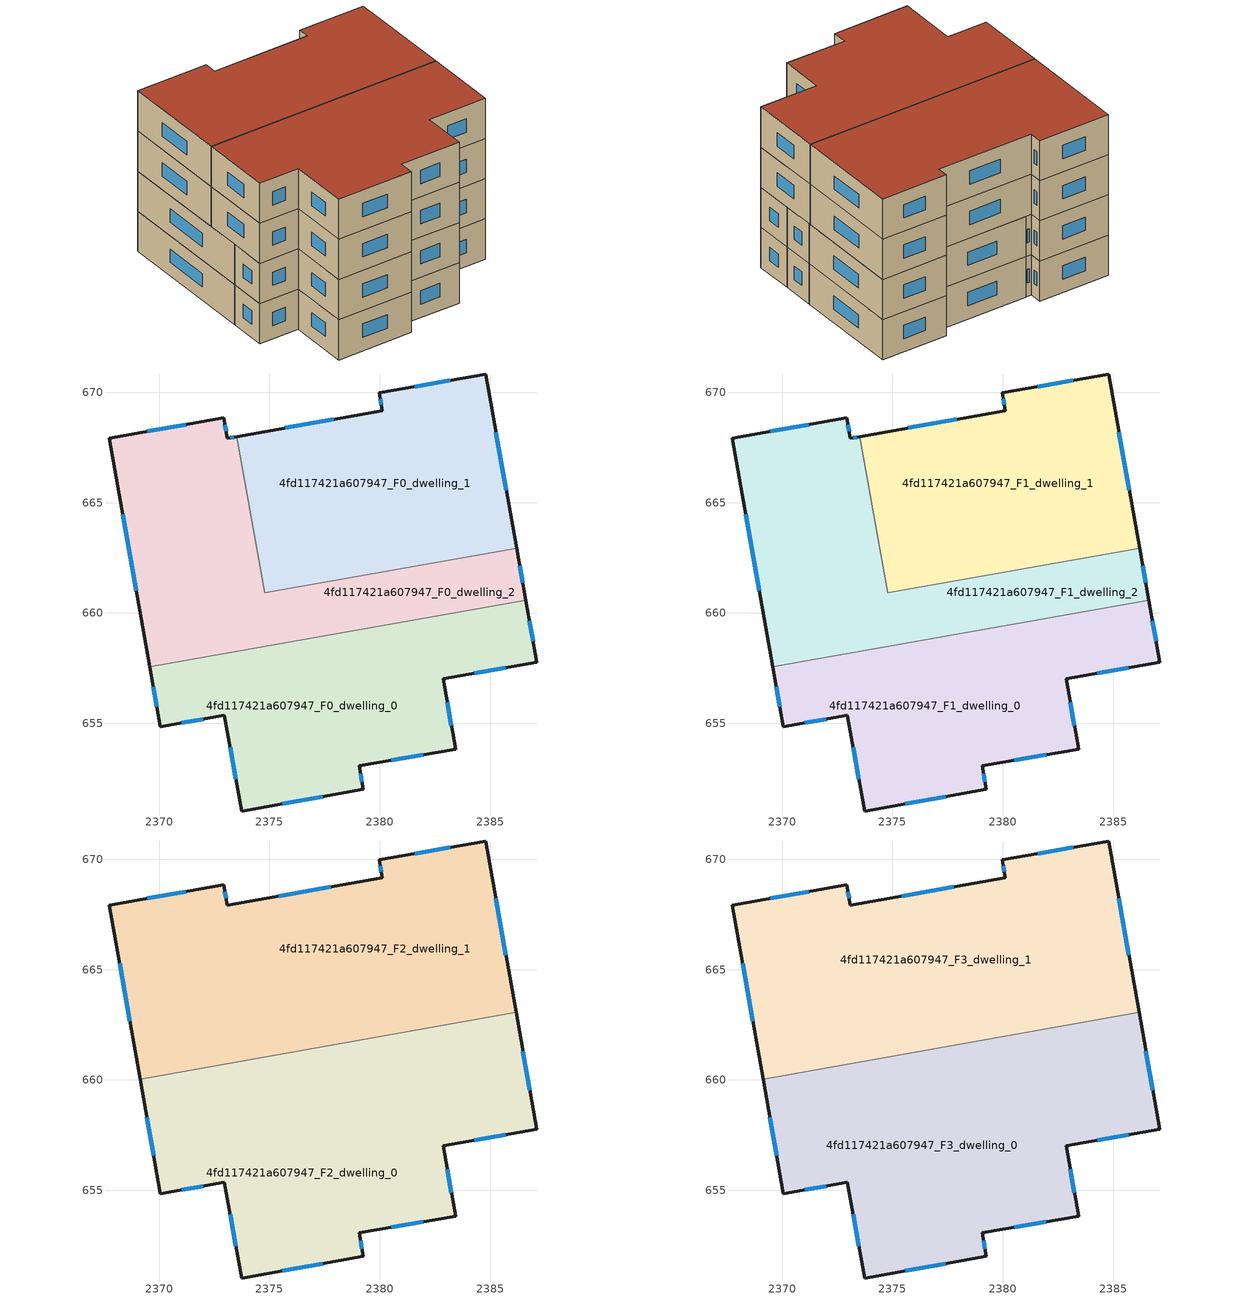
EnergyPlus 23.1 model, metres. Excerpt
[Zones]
4fd117421a607947_F0_dwelling_0
 floor ground (EU_floor_Construction): 2386.62,660.57 2387.12,657.77 2382.87,657.02 2383.44,653.82 2379.07,653.06 2379.26,652 2373.74,651.02 2372.96,655.36 2370.06,654.84 2369.58,657.55 z0
 wall outside (EU_wall_Construction): 2369.58,657.55 2370.06,654.84 2372.96,655.36 2373.74,651.02 2379.26,652 2379.07,653.06 2383.44,653.82 2382.87,657.02 2387.12,657.77 2386.62,660.57 z0:3
 wall to 4fd117421a607947_F0_dwelling_2 (EU_wall_Construction): 2386.62,660.57 2369.58,657.55 z0:3
 window (EU_Window_Construction): 2386.95,658.7 2386.79,659.64 / 2384.29,657.27 2385.7,657.52 / 2383.25,654.89 2383.06,655.95 / 2380.53,653.31 2381.98,653.57 / 2379.2,652.35 2379.13,652.71 / 2375.58,651.35 2377.42,651.67 / 2373.22,653.91 2373.48,652.47 / 2371.03,655.01 2371.99,655.19 / 2369.74,656.65 2369.9,655.74 z1:2
4fd117421a607947_F0_dwelling_1
 floor ground (EU_floor_Construction): 2384.8,670.83 2386.2,662.93 2374.78,660.91 2373.52,668 2380.12,669.16 2379.97,669.97 z0
 wall outside (EU_wall_Construction): 2386.2,662.93 2384.8,670.83 2379.97,669.97 2380.12,669.16 2373.52,668 z0:3
 wall to 4fd117421a607947_F0_dwelling_2 (EU_wall_Construction): 2373.52,668 2374.78,660.91 2386.2,662.93 z0:3
 window (EU_Window_Construction): 2385.73,665.57 2385.27,668.2 / 2377.92,668.77 2375.72,668.38 / 2380.02,669.7 2380.07,669.43 / 2383.19,670.54 2381.58,670.26 z1:2
4fd117421a607947_F0_dwelling_2
 floor ground (EU_floor_Construction): 2386.2,662.93 2386.62,660.57 2369.58,657.55 2367.74,667.92 2372.93,668.84 2373.09,667.92 2373.52,668 2374.78,660.91 z0
 wall outside (EU_wall_Construction): 2373.52,668 2373.09,667.92 2372.93,668.84 2367.74,667.92 2369.58,657.55 / 2386.62,660.57 2386.2,662.93 z0:3
 window (EU_Window_Construction): 2373.04,668.23 2372.98,668.53 / 2373.38,667.97 2373.23,667.95 / 2386.48,661.36 2386.34,662.15 / 2368.35,664.46 2368.97,661.01 / 2371.2,668.53 2369.47,668.23 z1:2
4fd117421a607947_F1_dwelling_0
 floor to 4fd117421a607947_F0_dwelling_0 (EU_floor_Construction): 2386.62,660.57 2387.12,657.77 2382.87,657.02 2383.44,653.82 2379.07,653.06 2379.26,652 2373.74,651.02 2372.96,655.36 2370.06,654.84 2369.58,657.55 z3
 wall outside (EU_wall_Construction): 2369.58,657.55 2370.06,654.84 2372.96,655.36 2373.74,651.02 2379.26,652 2379.07,653.06 2383.44,653.82 2382.87,657.02 2387.12,657.77 2386.62,660.57 z3:6
 wall to 4fd117421a607947_F1_dwelling_2 (EU_wall_Construction): 2386.62,660.57 2369.58,657.55 z3:6
 window (EU_Window_Construction): 2386.95,658.7 2386.79,659.64 / 2384.29,657.27 2385.7,657.52 / 2383.25,654.89 2383.06,655.95 / 2380.53,653.31 2381.98,653.57 / 2379.2,652.35 2379.13,652.71 / 2375.58,651.35 2377.42,651.67 / 2373.22,653.91 2373.48,652.47 / 2371.03,655.01 2371.99,655.19 / 2369.74,656.65 2369.9,655.74 z4:5
4fd117421a607947_F1_dwelling_1
 floor to 4fd117421a607947_F0_dwelling_1 (EU_floor_Construction): 2384.8,670.83 2386.2,662.93 2374.78,660.91 2373.52,668 2380.12,669.16 2379.97,669.97 z3
 wall outside (EU_wall_Construction): 2386.2,662.93 2384.8,670.83 2379.97,669.97 2380.12,669.16 2373.52,668 z3:6
 wall to 4fd117421a607947_F1_dwelling_2 (EU_wall_Construction): 2373.52,668 2374.78,660.91 2386.2,662.93 z3:6
 window (EU_Window_Construction): 2385.73,665.57 2385.27,668.2 / 2377.92,668.77 2375.72,668.38 / 2380.02,669.7 2380.07,669.43 / 2383.19,670.54 2381.58,670.26 z4:5
4fd117421a607947_F1_dwelling_2
 floor to 4fd117421a607947_F0_dwelling_2 (EU_floor_Construction): 2386.2,662.93 2386.62,660.57 2369.58,657.55 2367.74,667.92 2372.93,668.84 2373.09,667.92 2373.52,668 2374.78,660.91 z3
 wall outside (EU_wall_Construction): 2373.52,668 2373.09,667.92 2372.93,668.84 2367.74,667.92 2369.58,657.55 / 2386.62,660.57 2386.2,662.93 z3:6
 window (EU_Window_Construction): 2373.04,668.23 2372.98,668.53 / 2373.38,667.97 2373.23,667.95 / 2386.48,661.36 2386.34,662.15 / 2368.35,664.46 2368.97,661.01 / 2371.2,668.53 2369.47,668.23 z4:5
4fd117421a607947_F2_dwelling_0
 floor to 4fd117421a607947_F1_dwelling_0 (EU_floor_Construction): 2386.62,660.57 2387.12,657.77 2382.87,657.02 2383.44,653.82 2379.07,653.06 2379.26,652 2373.74,651.02 2372.96,655.36 2370.06,654.84 2369.58,657.55 z6
 floor to 4fd117421a607947_F1_dwelling_1 (EU_floor_Construction): 2386.18,663.06 2386.2,662.93 2374.78,660.91 2374.76,661.04 z6
 floor to 4fd117421a607947_F1_dwelling_2 (EU_floor_Construction): 2386.2,662.93 2386.62,660.57 2369.58,657.55 2369.14,660.04 2374.76,661.04 2374.78,660.91 z6
 wall outside (EU_wall_Construction): 2369.14,660.04 2370.06,654.84 2372.96,655.36 2373.74,651.02 2379.26,652 2379.07,653.06 2383.44,653.82 2382.87,657.02 2387.12,657.77 2386.18,663.06 z6:9
 wall to 4fd117421a607947_F2_dwelling_1 (EU_wall_Construction): 2386.18,663.06 2369.14,660.04 z6:9
 window (EU_Window_Construction): 2373.22,653.91 2373.48,652.47 / 2371.03,655.01 2371.99,655.19 / 2369.44,658.31 2369.75,656.57 / 2386.81,659.53 2386.49,661.3 / 2384.29,657.27 2385.7,657.52 / 2383.25,654.89 2383.06,655.95 / 2380.53,653.31 2381.98,653.57 / 2379.2,652.35 2379.13,652.71 / 2375.58,651.35 2377.42,651.67 z7:8
4fd117421a607947_F2_dwelling_1
 floor to 4fd117421a607947_F1_dwelling_1 (EU_floor_Construction): 2384.8,670.83 2386.18,663.06 2374.76,661.04 2373.52,668 2380.12,669.16 2379.97,669.97 z6
 floor to 4fd117421a607947_F1_dwelling_2 (EU_floor_Construction): 2373.52,668 2374.76,661.04 2369.14,660.04 2367.74,667.92 2372.93,668.84 2373.09,667.92 z6
 wall outside (EU_wall_Construction): 2386.18,663.06 2384.8,670.83 2379.97,669.97 2380.12,669.16 2373.09,667.92 2372.93,668.84 2367.74,667.92 2369.14,660.04 z6:9
 window (EU_Window_Construction): 2377.78,668.75 2375.43,668.33 / 2380.02,669.7 2380.07,669.43 / 2383.19,670.54 2381.58,670.26 / 2385.72,665.65 2385.26,668.24 / 2368.2,665.29 2368.67,662.67 / 2371.2,668.53 2369.47,668.23 / 2373.04,668.23 2372.98,668.53 z7:8
4fd117421a607947_F3_dwelling_0
 floor to 4fd117421a607947_F2_dwelling_0 (EU_floor_Construction): 2386.18,663.06 2387.12,657.77 2382.87,657.02 2383.44,653.82 2379.07,653.06 2379.26,652 2373.74,651.02 2372.96,655.36 2370.06,654.84 2369.14,660.04 z9
 wall outside (EU_wall_Construction): 2369.14,660.04 2370.06,654.84 2372.96,655.36 2373.74,651.02 2379.26,652 2379.07,653.06 2383.44,653.82 2382.87,657.02 2387.12,657.77 2386.18,663.06 z9:12
 wall to 4fd117421a607947_F3_dwelling_1 (EU_wall_Construction): 2386.18,663.06 2369.14,660.04 z9:12
 window (EU_Window_Construction): 2373.22,653.91 2373.48,652.47 / 2371.03,655.01 2371.99,655.19 / 2369.44,658.31 2369.75,656.57 / 2386.81,659.53 2386.49,661.3 / 2384.29,657.27 2385.7,657.52 / 2383.25,654.89 2383.06,655.95 / 2380.53,653.31 2381.98,653.57 / 2379.2,652.35 2379.13,652.71 / 2375.58,651.35 2377.42,651.67 z10:11
 roof outside (EU_roof_Construction): 2383.44,653.82 2382.87,657.02 2387.12,657.77 2386.18,663.06 2369.14,660.04 2370.06,654.84 2372.96,655.36 2373.74,651.02 2379.26,652 2379.07,653.06 z12
4fd117421a607947_F3_dwelling_1
 floor to 4fd117421a607947_F2_dwelling_1 (EU_floor_Construction): 2384.8,670.83 2386.18,663.06 2369.14,660.04 2367.74,667.92 2372.93,668.84 2373.09,667.92 2380.12,669.16 2379.97,669.97 z9
 wall outside (EU_wall_Construction): 2386.18,663.06 2384.8,670.83 2379.97,669.97 2380.12,669.16 2373.09,667.92 2372.93,668.84 2367.74,667.92 2369.14,660.04 z9:12
 window (EU_Window_Construction): 2377.78,668.75 2375.43,668.33 / 2380.02,669.7 2380.07,669.43 / 2383.19,670.54 2381.58,670.26 / 2385.72,665.65 2385.26,668.24 / 2368.2,665.29 2368.67,662.67 / 2371.2,668.53 2369.47,668.23 / 2373.04,668.23 2372.98,668.53 z10:11
 roof outside (EU_roof_Construction): 2386.18,663.06 2384.8,670.83 2379.97,669.97 2380.12,669.16 2373.09,667.92 2372.93,668.84 2367.74,667.92 2369.14,660.04 z12
[Building]
EU S2 Campaign: North Axis=0; Terrain=City; Solar Distribution=FullExterior
[Site:Location]
Bologna: Latitude=44.5; Longitude=11.25; Time Zone=1; Elevation=37
[SizingPeriod:WeatherFileDays]
AnnualSizingPeriod: Begin Month=1; Begin Day of Month=1; End Month=12; End Day of Month=31; Day of Week for Start Day=Monday; Use Weather File Daylight Saving Period=No; Use Weather File Rain and Snow Indicators=No
[MATERIAL]
EU_InternalMass_Material: Roughness=MediumRough; Thickness=0.1; Conductivity=1; Density=1800; Specific Heat=900; Thermal Absorptance=0.9; Solar Absorptance=0.7; Visible Absorptance=0.7
[MATERIAL:NOMASS] Roughness=MediumRough; Thermal Absorptance=0.9; Solar Absorptance=0.7; Visible Absorptance=0.7
Name | Thermal Resistance
EU_wall_NoMass | 0.937881
EU_roof_NoMass | 0.548572
EU_floor_NoMass | 0.71348
[WINDOWMATERIAL:SIMPLEGLAZINGSYSTEM]
EU_Window_SimpleGlazing: UFactor=4.25633; Solar Heat Gain Coefficient=0.85; Visible Transmittance=0.85
[CONSTRUCTION]
EU_wall_Construction: EU_wall_NoMass
EU_roof_Construction: EU_roof_NoMass
EU_floor_Construction: EU_floor_NoMass
EU_Window_Construction: EU_Window_SimpleGlazing
EU_InternalMass_Construction: EU_InternalMass_Material
[ZONE] Type=1; Multiplier=1; Ceiling Height=autocalculate; Floor Area=autocalculate; Part of Total Floor Area=Yes
Name | Volume
4fd117421a607947_F0_dwelling_0; 4fd117421a607947_F1_dwelling_0 | 262.526
4fd117421a607947_F2_dwelling_0; 4fd117421a607947_F3_dwelling_0 | 393.811
4fd117421a607947_F0_dwelling_1; 4fd117421a607947_F1_dwelling_1 | 262.538
4fd117421a607947_F2_dwelling_1; 4fd117421a607947_F3_dwelling_1 | 393.795
4fd117421a607947_F0_dwelling_2; 4fd117421a607947_F1_dwelling_2 | 262.552
[INTERNALMASS] Construction=EU_InternalMass_Construction
Name | Zone or ZoneList | Surface Area
4fd117421a607947_F0_dwelling_0_EU_InternalMass | 4fd117421a607947_F0_dwelling_0 | 87.5078
4fd117421a607947_F0_dwelling_1_EU_InternalMass | 4fd117421a607947_F0_dwelling_1 | 87.513
4fd117421a607947_F0_dwelling_2_EU_InternalMass | 4fd117421a607947_F0_dwelling_2 | 87.5172
4fd117421a607947_F1_dwelling_0_EU_InternalMass | 4fd117421a607947_F1_dwelling_0 | 87.5078
4fd117421a607947_F1_dwelling_1_EU_InternalMass | 4fd117421a607947_F1_dwelling_1 | 87.513
4fd117421a607947_F1_dwelling_2_EU_InternalMass | 4fd117421a607947_F1_dwelling_2 | 87.5172
4fd117421a607947_F2_dwelling_0_EU_InternalMass | 4fd117421a607947_F2_dwelling_0 | 131.271
4fd117421a607947_F2_dwelling_1_EU_InternalMass | 4fd117421a607947_F2_dwelling_1 | 131.265
4fd117421a607947_F3_dwelling_0_EU_InternalMass | 4fd117421a607947_F3_dwelling_0 | 131.271
4fd117421a607947_F3_dwelling_1_EU_InternalMass | 4fd117421a607947_F3_dwelling_1 | 131.265
[OTHEREQUIPMENT] Fuel Type=Electricity; Design Level Calculation Method=Watts/Area; Power per Zone Floor Area=1; Fraction Latent=0; Fraction Radiant=0; Fraction Lost=0; Carbon Dioxide Generation Rate=0; EndUse Subcategory=EU_Step8_InternalGains
Name | Zone or ZoneList or Space or SpaceList | Schedule
EU_Step8_InternalGain_4fd117421a607947_F0_dwelling_0_f000 | 4fd117421a607947_F0_dwelling_0 | EU_Step8_GainSchedule_4fd117421a607947_F0_dwelling_0_f000
EU_Step8_InternalGain_4fd117421a607947_F0_dwelling_1_f000 | 4fd117421a607947_F0_dwelling_1 | EU_Step8_GainSchedule_4fd117421a607947_F0_dwelling_1_f000
EU_Step8_InternalGain_4fd117421a607947_F0_dwelling_2_f000 | 4fd117421a607947_F0_dwelling_2 | EU_Step8_GainSchedule_4fd117421a607947_F0_dwelling_2_f000
EU_Step8_InternalGain_4fd117421a607947_F1_dwelling_0_f000 | 4fd117421a607947_F1_dwelling_0 | EU_Step8_GainSchedule_4fd117421a607947_F1_dwelling_0_f000
EU_Step8_InternalGain_4fd117421a607947_F1_dwelling_1_f000 | 4fd117421a607947_F1_dwelling_1 | EU_Step8_GainSchedule_4fd117421a607947_F1_dwelling_1_f000
EU_Step8_InternalGain_4fd117421a607947_F1_dwelling_2_f000 | 4fd117421a607947_F1_dwelling_2 | EU_Step8_GainSchedule_4fd117421a607947_F1_dwelling_2_f000
EU_Step8_InternalGain_4fd117421a607947_F2_dwelling_0_f000 | 4fd117421a607947_F2_dwelling_0 | EU_Step8_GainSchedule_4fd117421a607947_F2_dwelling_0_f000
EU_Step8_InternalGain_4fd117421a607947_F2_dwelling_1_f000 | 4fd117421a607947_F2_dwelling_1 | EU_Step8_GainSchedule_4fd117421a607947_F2_dwelling_1_f000
EU_Step8_InternalGain_4fd117421a607947_F3_dwelling_0_f000 | 4fd117421a607947_F3_dwelling_0 | EU_Step8_GainSchedule_4fd117421a607947_F3_dwelling_0_f000
EU_Step8_InternalGain_4fd117421a607947_F3_dwelling_1_f000 | 4fd117421a607947_F3_dwelling_1 | EU_Step8_GainSchedule_4fd117421a607947_F3_dwelling_1_f000
[ZONEVENTILATION:DESIGNFLOWRATE] Schedule=EU_AlwaysOn; Design Flow Rate Calculation Method=AirChanges/Hour; Air Changes per Hour=0.687892; Ventilation Type=Natural; Fan Pressure Rise=0; Fan Total Efficiency=1; Constant Term Coefficient=1; Temperature Term Coefficient=0; Velocity Term Coefficient=0; Velocity Squared Term Coefficient=0; Minimum Indoor Temperature=-100; Maximum Indoor Temperature=100; Delta Temperature=-100; Minimum Outdoor Temperature=-100; Maximum Outdoor Temperature=100; Maximum Wind Speed=40
Name | Zone or ZoneList or Space or SpaceList
EU_ConstantAir_4fd117421a607947_F0_dwelling_0 | 4fd117421a607947_F0_dwelling_0
EU_ConstantAir_4fd117421a607947_F0_dwelling_1 | 4fd117421a607947_F0_dwelling_1
EU_ConstantAir_4fd117421a607947_F0_dwelling_2 | 4fd117421a607947_F0_dwelling_2
EU_ConstantAir_4fd117421a607947_F1_dwelling_0 | 4fd117421a607947_F1_dwelling_0
EU_ConstantAir_4fd117421a607947_F1_dwelling_1 | 4fd117421a607947_F1_dwelling_1
EU_ConstantAir_4fd117421a607947_F1_dwelling_2 | 4fd117421a607947_F1_dwelling_2
EU_ConstantAir_4fd117421a607947_F2_dwelling_0 | 4fd117421a607947_F2_dwelling_0
EU_ConstantAir_4fd117421a607947_F2_dwelling_1 | 4fd117421a607947_F2_dwelling_1
EU_ConstantAir_4fd117421a607947_F3_dwelling_0 | 4fd117421a607947_F3_dwelling_0
EU_ConstantAir_4fd117421a607947_F3_dwelling_1 | 4fd117421a607947_F3_dwelling_1
[HVACTEMPLATE:THERMOSTAT] Constant Heating Setpoint=20; Constant Cooling Setpoint=50
EU_HeatOnly_4fd117421a607947_F0_dwelling_0; EU_HeatOnly_4fd117421a607947_F0_dwelling_1; EU_HeatOnly_4fd117421a607947_F0_dwelling_2; EU_HeatOnly_4fd117421a607947_F1_dwelling_0; EU_HeatOnly_4fd117421a607947_F1_dwelling_1; EU_HeatOnly_4fd117421a607947_F1_dwelling_2; EU_HeatOnly_4fd117421a607947_F2_dwelling_0; EU_HeatOnly_4fd117421a607947_F2_dwelling_1; EU_HeatOnly_4fd117421a607947_F3_dwelling_0; EU_HeatOnly_4fd117421a607947_F3_dwelling_1
[HVACTEMPLATE:ZONE:IDEALLOADSAIRSYSTEM] System Availability Schedule=EU_AlwaysOn; Maximum Heating Supply Air Temperature=50; Minimum Cooling Supply Air Temperature=13; Maximum Heating Supply Air Humidity Ratio=0.0156; Minimum Cooling Supply Air Humidity Ratio=0.0077; Heating Limit=NoLimit; Cooling Limit=NoLimit; Heating Availability Schedule=EU_AlwaysOn; Cooling Availability Schedule=EU_CoolingOff; Dehumidification Control Type=ConstantSensibleHeatRatio; Cooling Sensible Heat Ratio=0.7; Dehumidification Setpoint=60; Humidification Control Type=None; Humidification Setpoint=30; Outdoor Air Method=None; Outdoor Air Flow Rate per Person=0.00944; Outdoor Air Flow Rate per Zone Floor Area=0; Outdoor Air Flow Rate per Zone=0; Demand Controlled Ventilation Type=None; Outdoor Air Economizer Type=NoEconomizer; Heat Recovery Type=None; Sensible Heat Recovery Effectiveness=0.7; Latent Heat Recovery Effectiveness=0.65
Name | Template Thermostat
4fd117421a607947_F0_dwelling_0 | EU_HeatOnly_4fd117421a607947_F0_dwelling_0
4fd117421a607947_F0_dwelling_1 | EU_HeatOnly_4fd117421a607947_F0_dwelling_1
4fd117421a607947_F0_dwelling_2 | EU_HeatOnly_4fd117421a607947_F0_dwelling_2
4fd117421a607947_F1_dwelling_0 | EU_HeatOnly_4fd117421a607947_F1_dwelling_0
4fd117421a607947_F1_dwelling_1 | EU_HeatOnly_4fd117421a607947_F1_dwelling_1
4fd117421a607947_F1_dwelling_2 | EU_HeatOnly_4fd117421a607947_F1_dwelling_2
4fd117421a607947_F2_dwelling_0 | EU_HeatOnly_4fd117421a607947_F2_dwelling_0
4fd117421a607947_F2_dwelling_1 | EU_HeatOnly_4fd117421a607947_F2_dwelling_1
4fd117421a607947_F3_dwelling_0 | EU_HeatOnly_4fd117421a607947_F3_dwelling_0
4fd117421a607947_F3_dwelling_1 | EU_HeatOnly_4fd117421a607947_F3_dwelling_1
[SIZING:ZONE] Zone Cooling Design Supply Air Temperature Input Method=SupplyAirTemperature; Zone Cooling Design Supply Air Temperature=13; Zone Heating Design Supply Air Temperature Input Method=SupplyAirTemperature; Zone Heating Design Supply Air Temperature=50; Zone Cooling Design Supply Air Humidity Ratio=0.008; Zone Heating Design Supply Air Humidity Ratio=0.008; Cooling Design Air Flow Method=DesignDay; Cooling Design Air Flow Rate=0; Cooling Minimum Air Flow per Zone Floor Area=0.000762; Cooling Minimum Air Flow=0; Cooling Minimum Air Flow Fraction=0.2; Heating Design Air Flow Method=DesignDay; Heating Design Air Flow Rate=0; Heating Maximum Air Flow per Zone Floor Area=0.002032; Heating Maximum Air Flow=0.141576; Heating Maximum Air Flow Fraction=0.3; Account for Dedicated Outdoor Air System=No; Dedicated Outdoor Air System Control Strategy=NeutralSupplyAir; Dedicated Outdoor Air Low Setpoint Temperature for Design=autosize; Dedicated Outdoor Air High Setpoint Temperature for Design=autosize; Zone Load Sizing Method=Sensible Load Only No Latent Load; Zone Latent Cooling Design Supply Air Humidity Ratio Input Method=HumidityRatioDifference; Zone Cooling Design Supply Air Humidity Ratio Difference=0.005; Zone Latent Heating Design Supply Air Humidity Ratio Input Method=HumidityRatioDifference; Zone Humidification Design Supply Air Humidity Ratio Difference=0.005
4fd117421a607947_F0_dwelling_0; 4fd117421a607947_F0_dwelling_1; 4fd117421a607947_F0_dwelling_2; 4fd117421a607947_F1_dwelling_0; 4fd117421a607947_F1_dwelling_1; 4fd117421a607947_F1_dwelling_2; 4fd117421a607947_F2_dwelling_0; 4fd117421a607947_F2_dwelling_1; 4fd117421a607947_F3_dwelling_0; 4fd117421a607947_F3_dwelling_1
[SCHEDULE:CONSTANT]
Name | Hourly Value
EU_AlwaysOn | 1
EU_CoolingOff | 0
[SCHEDULE:FILE] Column Number=1; Rows to Skip at Top=0; Number of Hours of Data=8760; Column Separator=Comma; Interpolate to Timestep=No; Minutes per Item=60; Adjust Schedule for Daylight Savings=Yes
Name | File
EU_Step8_GainSchedule_4fd117421a607947_F0_dwelling_0_f000 | ../../schedules/4fd117421a607947/4fd117421a607947_F0_dwelling_0_f000_gain.csv
EU_Step8_GainSchedule_4fd117421a607947_F0_dwelling_1_f000 | ../../schedules/4fd117421a607947/4fd117421a607947_F0_dwelling_1_f000_gain.csv
EU_Step8_GainSchedule_4fd117421a607947_F0_dwelling_2_f000 | ../../schedules/4fd117421a607947/4fd117421a607947_F0_dwelling_2_f000_gain.csv
EU_Step8_GainSchedule_4fd117421a607947_F1_dwelling_0_f000 | ../../schedules/4fd117421a607947/4fd117421a607947_F1_dwelling_0_f000_gain.csv
EU_Step8_GainSchedule_4fd117421a607947_F1_dwelling_1_f000 | ../../schedules/4fd117421a607947/4fd117421a607947_F1_dwelling_1_f000_gain.csv
EU_Step8_GainSchedule_4fd117421a607947_F1_dwelling_2_f000 | ../../schedules/4fd117421a607947/4fd117421a607947_F1_dwelling_2_f000_gain.csv
EU_Step8_GainSchedule_4fd117421a607947_F2_dwelling_0_f000 | ../../schedules/4fd117421a607947/4fd117421a607947_F2_dwelling_0_f000_gain.csv
EU_Step8_GainSchedule_4fd117421a607947_F2_dwelling_1_f000 | ../../schedules/4fd117421a607947/4fd117421a607947_F2_dwelling_1_f000_gain.csv
EU_Step8_GainSchedule_4fd117421a607947_F3_dwelling_0_f000 | ../../schedules/4fd117421a607947/4fd117421a607947_F3_dwelling_0_f000_gain.csv
EU_Step8_GainSchedule_4fd117421a607947_F3_dwelling_1_f000 | ../../schedules/4fd117421a607947/4fd117421a607947_F3_dwelling_1_f000_gain.csv
